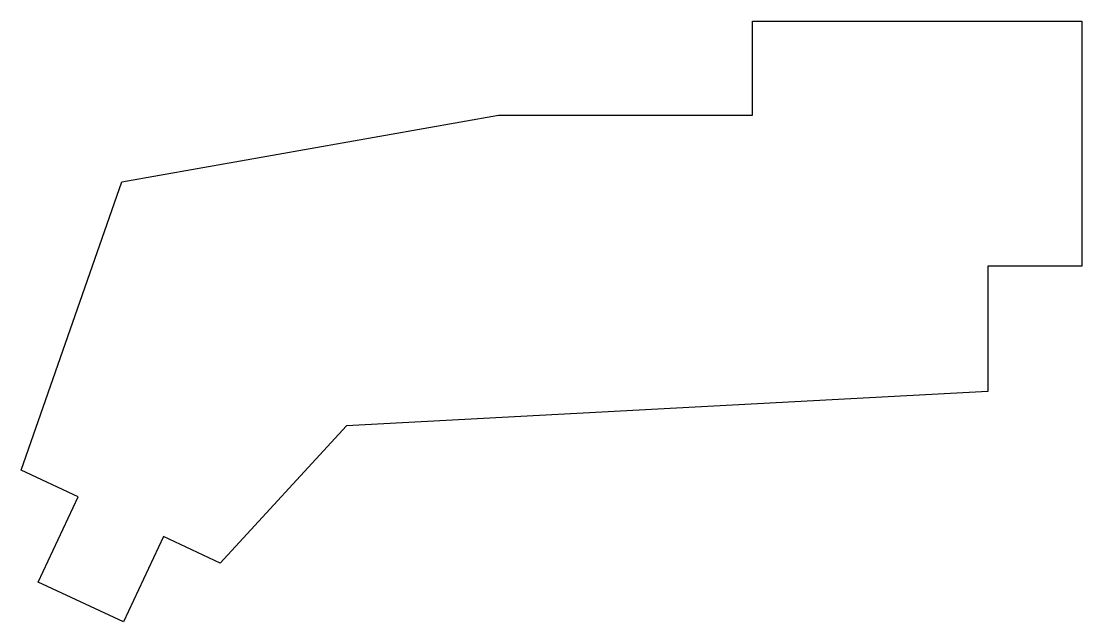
# Model space of a CAD drawing. Header units: millimetres. Extents: x 916.5 to 984.1, y -591.1 to -552.8.
import ezdxf

# ---------------------------------------------------------------- set-up
doc = ezdxf.new("R2010")
doc.units = ezdxf.units.MM

msp = doc.modelspace()

# ---------------------------------------------------------------- linework, layer by layer
at = {"extrusion": (1.22465e-16, 1.22465e-16, -1)}
for p, q in [((963.082, -558.798, -27.86), (963.082, -552.798, -27.86)), ((963.082, -552.798, -27.86), (984.064, -552.798, -27.86)), ((984.064, -552.798, -27.86), (984.064, -568.43, -27.86)), ((922.868, -563.056, -27.86), (946.893, -558.798, -27.86)), ((946.893, -558.798, -27.86), (963.082, -558.798, -27.86)), ((916.464, -581.452, -27.86), (922.868, -563.056, -27.86)), ((984.064, -568.43, -27.86), (978.082, -568.43, -27.86)), ((978.082, -568.43, -27.86), (978.082, -576.43, -27.86)), ((978.082, -576.43, -27.86), (937.202, -578.603, -27.86)), ((937.202, -578.603, -27.86), (929.153, -587.369, -27.86)), ((920.09, -583.143, -27.86), (916.464, -581.452, -27.86)), ((917.554, -588.581, -27.86), (920.09, -583.143, -27.86)), ((925.527, -585.679, -27.86), (922.992, -591.116, -27.86)), ((929.153, -587.369, -27.86), (925.527, -585.679, -27.86)), ((922.992, -591.116, -27.86), (917.554, -588.581, -27.86))]:
    msp.add_line(p, q, dxfattribs=at)

doc.saveas('drawing.dxf')
